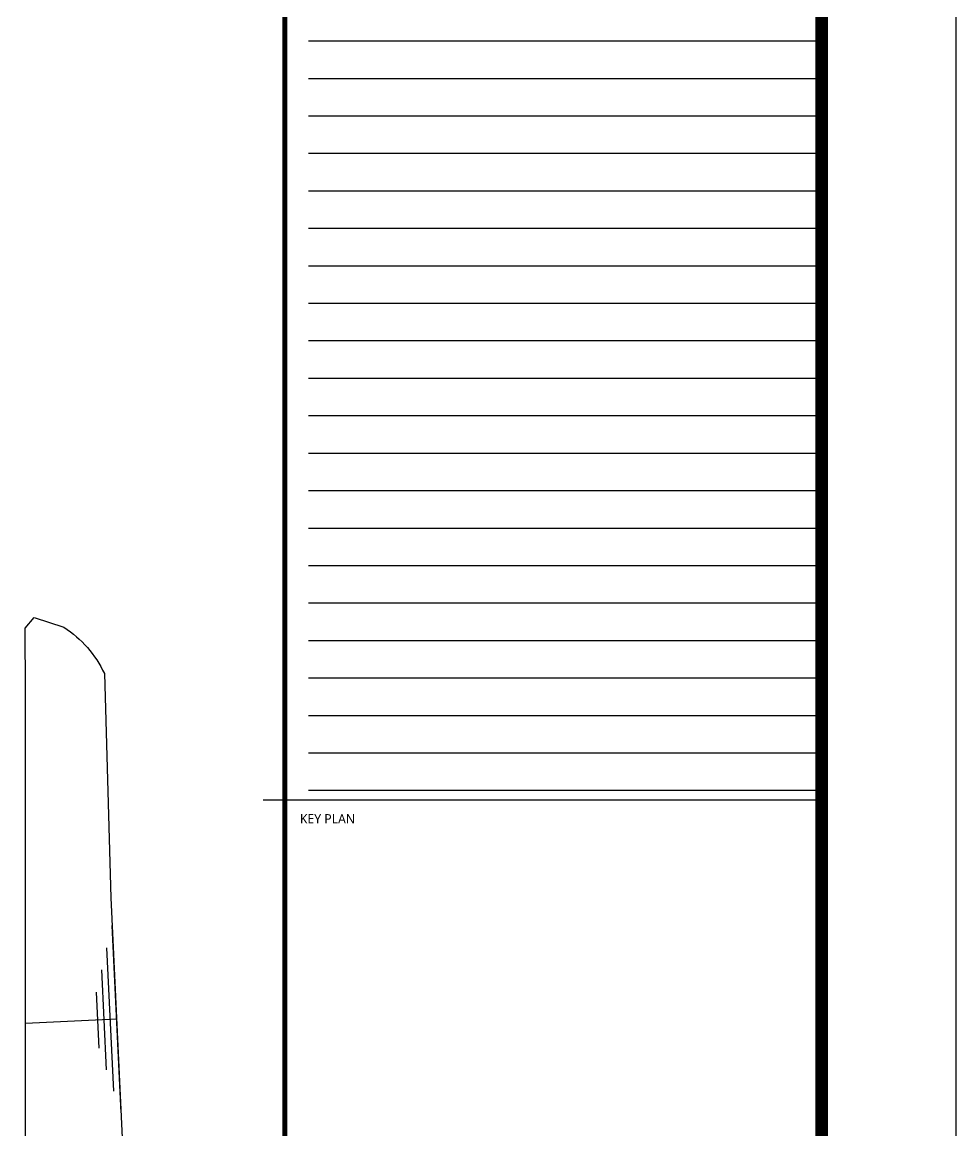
# Model space of a CAD drawing. Header units: millimetres. Extents: x 0 to 168200, y 0 to 118800.
# Drawn here: x 138280 to 168200, y 48807 to 84311 of the extents above; entities that cross this region are included whole.
import ezdxf
from ezdxf.enums import TextEntityAlignment as Align

# ---------------------------------------------------------------- set-up
doc = ezdxf.new("R2010")
doc.units = ezdxf.units.MM
doc.header["$LTSCALE"] = 200
doc.layers.get('DEFPOINTS').update_dxf_attribs({"color": 137})
doc.layers.add('BACK', color=8, linetype='Continuous')
doc.layers.add('XR-SHEET$0$XREF-Form$0$SHT', color=5, linetype='Continuous')
doc.layers.add('XR-SHEET$0$XREF-Form$0$TEMP', color=171, linetype='Continuous', plot=False)
doc.styles.add('XR-SHEET$0$XREF-Form$0$맑은고딕', font='')
doc.styles.get('XR-SHEET$0$XREF-Form$0$맑은고딕').set_extended_font_data('Malgun Gothic')

# ---------------------------------------------------------------- blocks, each defined once
blk = doc.blocks.new('XR-SHEET')
at = {"layer": 'DEFPOINTS', "linetype": 'Continuous', "ltscale": 2}
for points in [[(737.28, 418.56), (819.5, 418.56)], [(737.28, 418.56), (819.5, 418.56)], [(737.28, 412.56), (819.5, 412.56)], [(737.28, 412.56), (819.5, 412.56)], [(737.28, 406.56), (819.5, 406.56)], [(737.28, 406.56), (819.5, 406.56)], [(737.28, 400.56), (819.5, 400.56)], [(737.28, 400.56), (819.5, 400.56)], [(737.28, 394.56), (819.5, 394.56)], [(737.28, 394.56), (819.5, 394.56)], [(737.28, 388.56), (819.5, 388.56)], [(737.28, 388.56), (819.5, 388.56)], [(737.28, 382.56), (819.5, 382.56)], [(737.28, 382.56), (819.5, 382.56)], [(737.28, 376.56), (819.5, 376.56)], [(737.28, 376.56), (819.5, 376.56)], [(737.28, 370.56), (819.5, 370.56)], [(737.28, 370.56), (819.5, 370.56)], [(737.28, 364.56), (819.5, 364.56)], [(737.28, 364.56), (819.5, 364.56)], [(737.28, 358.56), (819.5, 358.56)], [(737.28, 358.56), (819.5, 358.56)], [(737.28, 352.56), (819.5, 352.56)], [(737.28, 352.56), (819.5, 352.56)], [(737.28, 346.56), (819.5, 346.56)], [(737.28, 346.56), (819.5, 346.56)], [(737.28, 340.56), (819.5, 340.56)], [(737.28, 340.56), (819.5, 340.56)], [(737.28, 334.56), (819.5, 334.56)], [(737.28, 334.56), (819.5, 334.56)], [(737.28, 328.56), (819.5, 328.56)], [(737.28, 328.56), (819.5, 328.56)], [(737.28, 322.56), (819.5, 322.56)], [(737.28, 322.56), (819.5, 322.56)], [(737.28, 316.56), (819.5, 316.56)], [(737.28, 316.56), (819.5, 316.56)], [(737.28, 310.56), (819.5, 310.56)], [(737.28, 310.56), (819.5, 310.56)], [(737.28, 304.56), (819.5, 304.56)], [(737.28, 304.56), (819.5, 304.56)], [(737.28, 298.56), (819.5, 298.56)], [(737.28, 298.56), (819.5, 298.56)]]:
    blk.add_lwpolyline(points, dxfattribs=at)
at = {"layer": 'XR-SHEET$0$XREF-Form$0$SHT'}
blk.add_line((819.5, 297), (733.5, 297), dxfattribs=at)
blk.add_lwpolyline([(0, 594), (841, 594), (841, 0), (0, 0)], close=True, dxfattribs=at)
at = {"layer": 'XR-SHEET$0$XREF-Form$0$SHT', "const_width": 2}
blk.add_lwpolyline([(46.5, 573), (819.5, 573), (819.5, 21), (46.5, 21)], close=True, dxfattribs=at)
at = {"layer": 'XR-SHEET$0$XREF-Form$0$SHT', "const_width": 0.8}
blk.add_lwpolyline([(733.5, 573), (733.5, 21)], dxfattribs=at)
at = {"layer": 'XR-SHEET$0$XREF-Form$0$TEMP'}
blk.add_line((733.5, 297), (730, 297), dxfattribs=at)
at = {"layer": 'XR-SHEET$0$XREF-Form$0$SHT', "color": 9, "style": 'XR-SHEET$0$XREF-Form$0$맑은고딕'}
blk.add_text('KEY PLAN', height=1.5, dxfattribs=at).set_placement((735.9, 294), align=Align.MIDDLE_LEFT)

msp = doc.modelspace()

# ---------------------------------------------------------------- linework, layer by layer
at = {"layer": 'BACK'}
for p, q in [((141448.9, 49385.4), (141164.1, 55378.6)), ((141215.9, 50075.1), (140997.6, 54669.9)), ((140982.9, 50764.8), (140831, 53961.2)), ((140982.9, 50764.8), (140831, 53961.2)), ((140749.9, 51454.5), (140664.5, 53252.5)), ((141306.5, 52382), (138388.4, 52243.4))]:
    msp.add_line(p, q, dxfattribs=at)
msp.add_lwpolyline([(142902.8, 15239.9, -0.3677987), (138412.4, 20013.7), (138379.3, 32318.2), (138384.9, 44043.1), (138389.2, 54207.9), (138381.8, 62882.6), (138378.1, 64907.2), (138661.7, 65246.8), (139620.1, 64933.8, -0.1363302), (140915.5, 63451), (141121.9, 56267.8), (141540.9, 47448.8), (146700, 47527)], format="xyb", dxfattribs=at)

# ---------------------------------------------------------------- block references
at = {"xscale": 200, "yscale": 200, "zscale": 200}
msp.add_blockref('XR-SHEET', (0, 0), dxfattribs=at)

doc.saveas('drawing.dxf')
